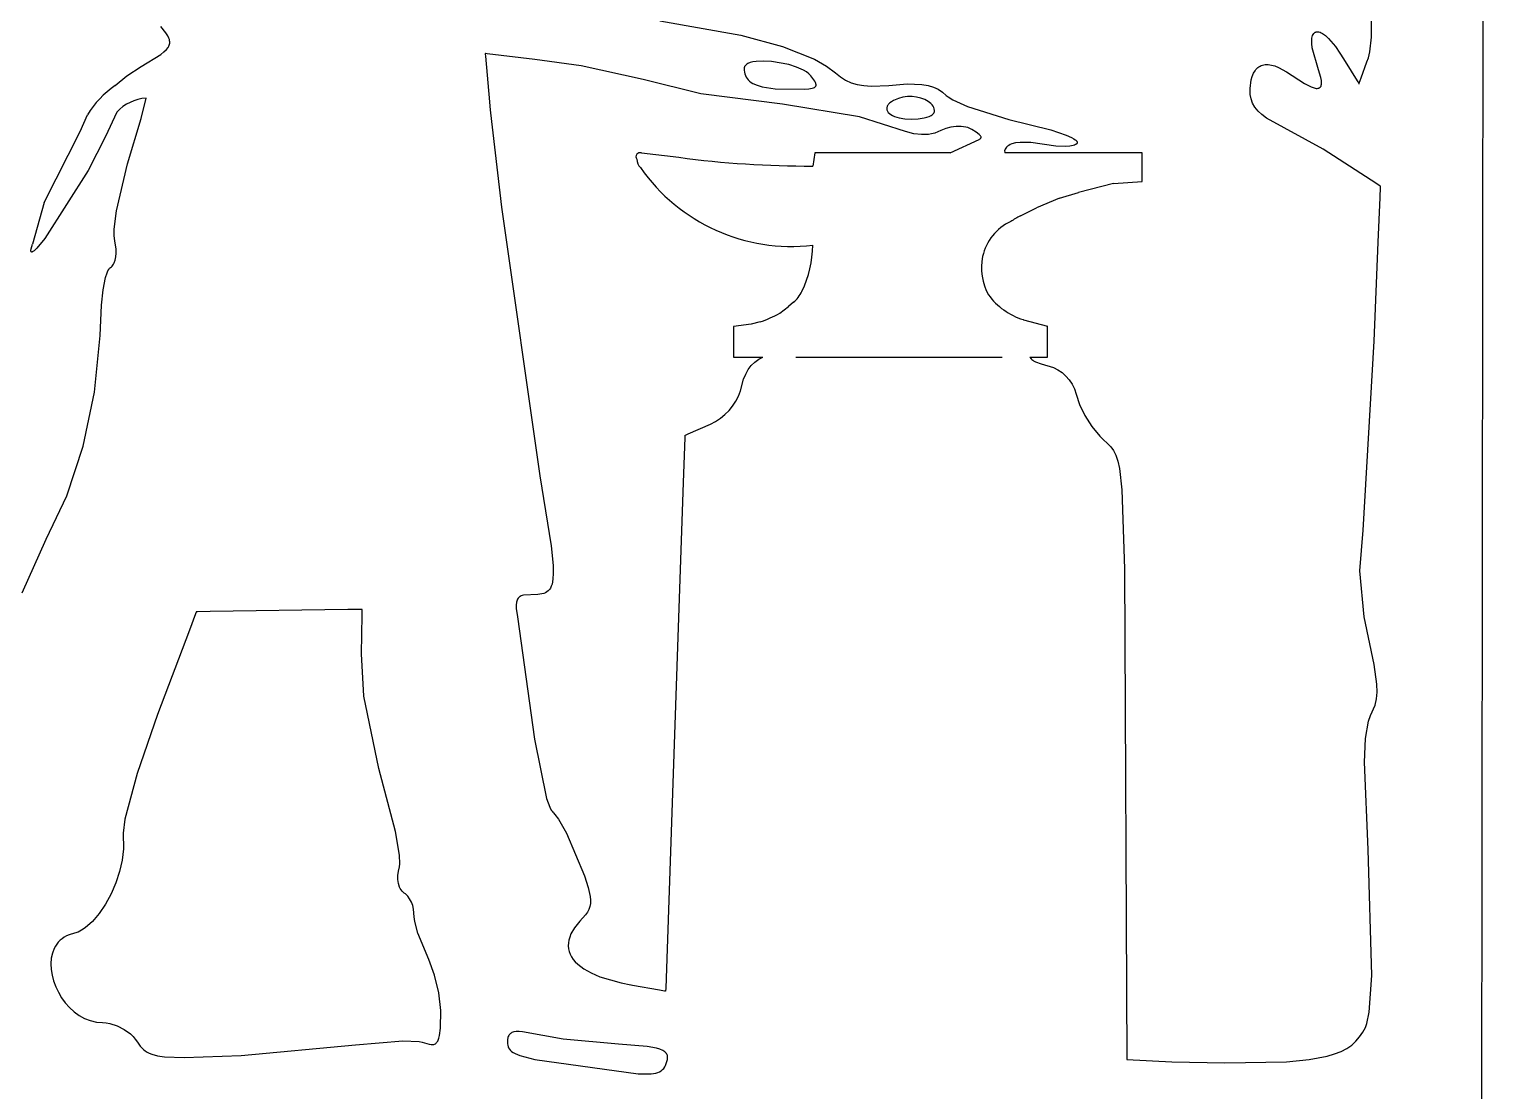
# Model space of a CAD drawing. Extents: x 0.2 to 26.6, y 0.1 to 23.9.
# Drawn here: x 13.34 to 26.59, y 5.89 to 15.56 of the extents above; entities that cross this region are included whole.
import ezdxf

# ---------------------------------------------------------------- set-up
doc = ezdxf.new("R2010")
doc.units = 0

msp = doc.modelspace()

# ---------------------------------------------------------------- linework, layer by layer
at = {"color": 7, "linetype": 'CONTINUOUS'}
msp.add_line((22.389658, 12.912498), (22.393209, 12.910906), dxfattribs=at)
for centre, radius, start, end in [((18.900798, 14.395404), 0.037608, 70.731409, 214.63532), ((19.00024, 14.385905), 0.130925, 185.203839, 222.721139), ((20.445366, 23.228792), 8.91793, 262.317653, 270.178889), ((20.278269, 15.254195), 1.674674, 214.856462, 276.684661), ((22.468007, 13.391697), 0.456774, 114.75769, 167.889788), ((19.499666, 13.597147), 0.973563, 333.979819, 359.632681), ((22.526642, 13.384762), 0.515588, 168.503276, 208.565851)]:
    msp.add_arc(centre, radius, start, end, dxfattribs=at)
at = {"layer": 'Default', "color": 7, "linetype": 'CONTINUOUS'}
for p, q in [((26.563876, 0.504948), (26.587355, 22.514533)), ((18.913209, 14.430906), (19.253209, 14.390906)), ((20.493209, 14.430906), (20.473209, 14.310906)), ((21.726114, 14.430906), (20.493209, 14.430906)), ((23.473209, 14.430906), (22.223362, 14.430906)), ((23.473209, 14.170906), (23.473209, 14.430906)), ((22.721353, 14.017295), (22.893209, 14.070906)), ((23.213209, 14.150906), (22.893209, 14.070906)), ((23.213209, 14.150906), (23.473209, 14.170906)), ((13.471165, 13.98004), (13.365833, 13.598992)), ((22.365751, 13.85645), (22.513209, 13.930906)), ((22.721353, 14.017295), (22.513209, 13.930906)), ((20.173209, 12.970906), (20.253209, 13.030906)), ((20.299406, 13.071522), (20.253209, 13.030906)), ((19.913209, 12.870906), (19.753209, 12.850906)), ((19.993209, 12.890906), (19.913209, 12.870906)), ((22.393209, 12.910906), (22.613209, 12.85144)), ((19.753209, 12.850906), (19.753209, 12.570906)), ((22.613209, 12.570906), (22.613209, 12.85144)), ((19.753209, 12.570906), (20.019731, 12.570906)), ((20.32008, 12.570906), (22.199106, 12.570906)), ((22.452049, 12.570906), (22.613209, 12.570906))]:
    msp.add_line(p, q, dxfattribs=at)
for centre, radius, start, end in [((14.592402, 14.347759), 0.842673, 124.162635, 149.401243), ((14.423235, 14.540267), 0.389632, 93.278618, 137.963374), ((22.891262, 12.815687), 1.165911, 116.790535, 121.809234), ((20.105445, 13.292064), 0.29547, 323.092606, 335.611309), ((22.581518, 13.514782), 0.632104, 216.563975, 252.330506), ((20.111169, 13.298543), 0.294909, 309.6642, 321.417916), ((19.589709, 14.041281), 1.219088, 289.328585, 298.596393)]:
    msp.add_arc(centre, radius, start, end, dxfattribs=at)
at = {"layer": 'Layer 1', "color": 7, "linetype": 'CONTINUOUS'}
for p, q in [((25.564937, 15.485493), (25.563511, 15.644182)), ((14.581354, 15.523785), (14.534297, 15.58294)), ((14.597744, 15.498225), (14.581354, 15.523785)), ((19.081092, 15.633483), (19.819314, 15.504018)), ((25.026979, 15.500989), (25.031679, 15.510737)), ((25.031679, 15.510737), (25.037311, 15.518838)), ((25.037311, 15.518838), (25.040466, 15.522265)), ((25.040466, 15.522265), (25.043842, 15.525274)), ((25.043842, 15.525274), (25.047434, 15.527861)), ((25.047434, 15.527861), (25.051238, 15.530026)), ((25.051238, 15.530026), (25.055251, 15.531765)), ((25.055251, 15.531765), (25.059467, 15.533076)), ((25.059467, 15.533076), (25.063883, 15.533958)), ((25.063883, 15.533958), (25.068495, 15.534408)), ((25.068495, 15.534408), (25.073298, 15.534423)), ((25.073298, 15.534423), (25.083463, 15.533142)), ((25.083463, 15.533142), (25.094344, 15.530097)), ((25.094344, 15.530097), (25.105908, 15.525269)), ((25.105908, 15.525269), (25.118122, 15.518642)), ((25.118122, 15.518642), (25.144368, 15.499915)), ((14.585324, 15.371455), (14.601437, 15.391772)), ((14.609145, 15.474716), (14.597744, 15.498225)), ((14.601437, 15.391772), (14.60729, 15.401788)), ((14.60729, 15.401788), (14.611704, 15.411786)), ((14.612921, 15.463584), (14.609145, 15.474716)), ((14.611704, 15.411786), (14.614698, 15.421827)), ((14.615386, 15.452787), (14.612921, 15.463584)), ((14.614698, 15.421827), (14.616296, 15.431968)), ((14.616518, 15.442268), (14.615386, 15.452787)), ((14.616296, 15.431968), (14.616518, 15.442268)), ((19.819314, 15.504018), (20.197151, 15.400901)), ((20.197151, 15.400901), (20.49031, 15.283787)), ((25.018618, 15.428163), (25.018802, 15.462038)), ((25.022958, 15.388128), (25.018618, 15.428163)), ((25.018802, 15.462038), (25.020507, 15.476622)), ((25.020507, 15.476622), (25.023244, 15.489611)), ((25.081306, 15.18897), (25.022958, 15.388128)), ((25.023244, 15.489611), (25.026979, 15.500989)), ((25.144368, 15.499915), (25.172816, 15.473773)), ((25.172816, 15.473773), (25.235256, 15.398668)), ((25.235256, 15.398668), (25.275615, 15.338522)), ((25.549128, 15.351679), (25.564937, 15.485493)), ((14.356286, 15.216804), (14.534876, 15.328025)), ((14.534876, 15.328025), (14.563195, 15.350363)), ((14.563195, 15.350363), (14.585324, 15.371455)), ((17.490313, 15.335833), (17.490312, 15.335833)), ((17.490312, 15.335833), (17.490312, 15.335832)), ((17.490312, 15.335832), (17.490312, 15.335831)), ((17.490312, 15.335831), (17.490313, 15.335826)), ((17.490314, 15.335832), (17.490313, 15.335833)), ((17.490313, 15.335826), (17.490315, 15.335802)), ((17.49033, 15.335831), (17.490314, 15.335832)), ((17.490315, 15.335802), (17.490324, 15.335702)), ((17.490324, 15.335702), (17.49036, 15.335298)), ((17.490579, 15.335801), (17.49033, 15.335831)), ((17.49036, 15.335298), (17.490738, 15.33104)), ((17.491942, 15.335642), (17.490579, 15.335801)), ((17.490738, 15.33104), (17.492523, 15.310934)), ((17.508118, 15.333748), (17.491942, 15.335642)), ((17.492523, 15.310934), (17.529326, 14.896322)), ((17.941325, 15.283031), (17.508118, 15.333748)), ((18.363793, 15.224591), (17.941325, 15.283031)), ((19.882519, 15.244467), (19.873646, 15.239336)), ((19.903716, 15.253141), (19.882519, 15.244467)), ((19.929061, 15.259748), (19.903716, 15.253141)), ((19.958012, 15.264347), (19.929061, 15.259748)), ((20.024568, 15.267762), (19.958012, 15.264347)), ((20.099049, 15.263863), (20.024568, 15.267762)), ((20.254454, 15.23603), (20.099049, 15.263863)), ((20.49031, 15.283787), (20.599996, 15.22156)), ((25.275615, 15.338522), (25.280078, 15.331418)), ((25.280078, 15.331418), (25.322212, 15.264339)), ((25.322212, 15.264339), (25.433767, 15.086737)), ((25.469421, 15.11605), (25.521603, 15.259713)), ((25.521603, 15.259713), (25.534737, 15.29651)), ((25.534737, 15.29651), (25.549128, 15.351679)), ((14.119204, 15.045026), (14.225623, 15.133243)), ((14.225623, 15.133243), (14.356286, 15.216804)), ((18.928858, 15.098817), (18.363793, 15.224591)), ((19.849236, 15.205447), (19.848826, 15.201281)), ((19.848826, 15.201281), (19.849137, 15.183282)), ((19.849137, 15.183282), (19.851047, 15.166178)), ((19.850041, 15.209469), (19.849236, 15.205447)), ((19.851231, 15.213348), (19.850041, 15.209469)), ((19.851047, 15.166178), (19.854584, 15.150081)), ((19.8528, 15.217085), (19.851231, 15.213348)), ((19.854738, 15.22068), (19.8528, 15.217085)), ((19.854584, 15.150081), (19.859791, 15.13497)), ((19.857036, 15.224135), (19.854738, 15.22068)), ((19.859688, 15.22745), (19.857036, 15.224135)), ((19.866013, 15.233666), (19.859688, 15.22745)), ((19.859791, 15.13497), (19.866709, 15.120825)), ((19.873646, 15.239336), (19.866013, 15.233666)), ((19.866709, 15.120825), (19.875381, 15.107628)), ((19.875381, 15.107628), (19.88585, 15.095359)), ((20.32671, 15.213049), (20.254454, 15.23603)), ((20.389557, 15.184662), (20.32671, 15.213049)), ((20.416098, 15.16859), (20.389557, 15.184662)), ((20.438662, 15.151345), (20.416098, 15.16859)), ((20.456707, 15.132987), (20.438662, 15.151345)), ((20.492981, 15.083159), (20.456707, 15.132987)), ((20.599996, 15.22156), (20.67974, 15.160288)), ((20.67974, 15.160288), (20.725673, 15.123498)), ((20.725673, 15.123498), (20.773162, 15.093727)), ((24.467679, 15.095335), (24.476655, 15.12778)), ((24.476655, 15.12778), (24.488221, 15.156013)), ((24.488221, 15.156013), (24.50232, 15.180014)), ((24.50232, 15.180014), (24.510303, 15.19042)), ((24.510303, 15.19042), (24.518898, 15.199759)), ((24.518898, 15.199759), (24.5281, 15.208029)), ((24.5281, 15.208029), (24.537901, 15.215227)), ((24.537901, 15.215227), (24.548294, 15.22135)), ((24.548294, 15.22135), (24.559273, 15.226394)), ((24.559273, 15.226394), (24.57083, 15.230359)), ((24.57083, 15.230359), (24.58296, 15.233239)), ((24.58296, 15.233239), (24.595654, 15.235034)), ((24.595654, 15.235034), (24.62271, 15.235352)), ((24.62271, 15.235352), (24.651945, 15.231293)), ((24.651945, 15.231293), (24.683302, 15.222832)), ((24.683302, 15.222832), (24.716728, 15.209947)), ((24.716728, 15.209947), (24.789566, 15.170818)), ((24.789566, 15.170818), (24.953112, 15.063623)), ((25.101565, 15.118363), (25.081306, 15.18897)), ((25.106557, 15.090166), (25.101565, 15.118363)), ((25.451337, 15.066265), (25.469421, 15.11605)), ((19.454273, 14.970432), (18.928858, 15.098817)), ((19.88585, 15.095359), (19.898157, 15.083999)), ((19.898157, 15.083999), (19.912346, 15.073528)), ((19.912346, 15.073528), (19.928458, 15.063926)), ((19.928458, 15.063926), (19.966623, 15.047253)), ((19.966623, 15.047253), (20.01299, 15.033824)), ((20.01299, 15.033824), (20.131688, 15.016076)), ((20.131688, 15.016076), (20.39738, 15.01064)), ((20.39738, 15.01064), (20.438146, 15.014013)), ((20.438146, 15.014013), (20.468617, 15.019696)), ((20.468617, 15.019696), (20.480163, 15.023513)), ((20.480163, 15.023513), (20.489339, 15.028038)), ((20.489339, 15.028038), (20.49306, 15.030579)), ((20.498474, 15.072469), (20.492981, 15.083159)), ((20.49306, 15.030579), (20.496215, 15.033313)), ((20.496215, 15.033313), (20.498811, 15.036246)), ((20.502077, 15.062789), (20.498474, 15.072469)), ((20.498811, 15.036246), (20.500858, 15.039382)), ((20.500858, 15.039382), (20.502364, 15.042729)), ((20.503148, 15.058315), (20.502077, 15.062789)), ((20.502364, 15.042729), (20.503337, 15.04629)), ((20.503721, 15.054077), (20.503148, 15.058315)), ((20.503337, 15.04629), (20.503787, 15.050071)), ((20.503787, 15.050071), (20.503721, 15.054077)), ((20.773162, 15.093727), (20.823543, 15.070681)), ((20.823543, 15.070681), (20.878155, 15.05407)), ((20.878155, 15.05407), (20.938335, 15.0436)), ((20.938335, 15.0436), (21.005423, 15.038981)), ((21.005423, 15.038981), (21.16567, 15.046122)), ((21.16567, 15.046122), (21.333484, 15.060021)), ((21.333484, 15.060021), (21.46754, 15.055389)), ((21.46754, 15.055389), (21.523688, 15.045648)), ((21.523688, 15.045648), (21.573434, 15.030797)), ((21.573434, 15.030797), (21.617417, 15.010716)), ((21.617417, 15.010716), (21.656276, 14.985284)), ((21.656276, 14.985284), (21.689897, 14.955338)), ((24.45771, 15.017905), (24.467679, 15.095335)), ((24.458204, 14.963393), (24.45771, 15.017905)), ((24.953112, 15.063623), (25.01489, 15.032295)), ((25.01489, 15.032295), (25.039729, 15.023425)), ((25.039729, 15.023425), (25.06062, 15.019113)), ((25.06062, 15.019113), (25.069604, 15.018673)), ((25.069604, 15.018673), (25.077625, 15.019381)), ((25.077625, 15.019381), (25.081276, 15.020166)), ((25.081276, 15.020166), (25.084689, 15.021239)), ((25.084689, 15.021239), (25.087866, 15.0226)), ((25.087866, 15.0226), (25.090806, 15.024249)), ((25.090806, 15.024249), (25.093512, 15.026188)), ((25.093512, 15.026188), (25.095983, 15.028416)), ((25.095983, 15.028416), (25.098221, 15.030933)), ((25.098221, 15.030933), (25.100227, 15.033741)), ((25.100227, 15.033741), (25.102002, 15.036838)), ((25.102002, 15.036838), (25.103547, 15.040226)), ((25.103547, 15.040226), (25.105951, 15.047876)), ((25.105951, 15.047876), (25.107446, 15.056692)), ((25.10804, 15.066677), (25.106557, 15.090166)), ((25.107446, 15.056692), (25.10804, 15.066677)), ((25.433767, 15.086737), (25.447311, 15.065175)), ((25.447311, 15.065175), (25.449571, 15.061578)), ((25.449571, 15.061578), (25.44961, 15.061515)), ((25.44961, 15.061515), (25.449611, 15.061513)), ((25.449611, 15.061513), (25.449612, 15.061517)), ((25.449612, 15.061517), (25.44962, 15.061537)), ((25.44962, 15.061537), (25.449653, 15.06163)), ((25.449653, 15.06163), (25.449798, 15.062027)), ((25.449798, 15.062027), (25.451337, 15.066265)), ((14.357474, 14.745383), (14.400951, 14.929261)), ((17.529326, 14.896322), (17.536144, 14.819511)), ((20.196787, 14.87466), (19.454273, 14.970432)), ((20.899402, 14.760429), (20.196787, 14.87466)), ((21.148945, 14.845043), (21.148105, 14.839174)), ((21.150516, 14.850928), (21.148945, 14.845043)), ((21.152826, 14.856815), (21.150516, 14.850928)), ((21.155884, 14.862689), (21.152826, 14.856815)), ((21.159696, 14.868538), (21.155884, 14.862689)), ((21.164271, 14.874347), (21.159696, 14.868538)), ((21.175737, 14.88579), (21.164271, 14.874347)), ((21.190344, 14.896908), (21.175737, 14.88579)), ((21.208153, 14.90759), (21.190344, 14.896908)), ((21.253619, 14.927202), (21.208153, 14.90759)), ((21.2954, 14.938561), (21.253619, 14.927202)), ((21.337291, 14.94388), (21.2954, 14.938561)), ((21.379241, 14.943934), (21.337291, 14.94388)), ((21.420123, 14.939131), (21.379241, 14.943934)), ((21.458811, 14.929881), (21.420123, 14.939131)), ((21.49418, 14.916591), (21.458811, 14.929881)), ((21.525104, 14.899672), (21.49418, 14.916591)), ((21.538546, 14.889979), (21.525104, 14.899672)), ((21.550455, 14.879533), (21.538546, 14.889979)), ((21.56069, 14.868383), (21.550455, 14.879533)), ((21.56911, 14.856581), (21.56069, 14.868383)), ((21.575573, 14.844179), (21.56911, 14.856581)), ((21.57994, 14.831227), (21.575573, 14.844179)), ((21.689897, 14.955338), (21.706035, 14.942046)), ((21.706035, 14.942046), (21.75112, 14.913646)), ((21.75112, 14.913646), (21.884559, 14.852491)), ((21.884559, 14.852491), (22.260761, 14.73606)), ((24.465966, 14.922644), (24.458204, 14.963393)), ((24.480549, 14.883763), (24.465966, 14.922644)), ((24.501874, 14.846848), (24.480549, 14.883763)), ((24.529865, 14.811995), (24.501874, 14.846848)), ((13.799757, 14.627388), (13.867069, 14.776698)), ((14.133849, 14.801166), (14.030907, 14.580192)), ((14.232679, 14.331537), (14.357474, 14.745383)), ((17.536144, 14.819511), (17.5379, 14.799732)), ((17.5379, 14.799732), (17.538261, 14.79566)), ((17.538261, 14.79566), (17.538293, 14.795304)), ((17.538293, 14.795304), (17.538299, 14.795229)), ((17.538299, 14.795229), (17.5383, 14.795218)), ((17.5383, 14.795218), (17.5383, 14.795217)), ((17.5383, 14.795217), (17.538331, 14.794868)), ((17.538331, 14.794868), (17.639729, 13.937778)), ((21.317951, 14.62448), (20.899402, 14.760429)), ((21.148105, 14.839174), (21.14799, 14.833334)), ((21.14799, 14.833334), (21.148591, 14.827537)), ((21.148591, 14.827537), (21.149902, 14.821798)), ((21.149902, 14.821798), (21.151913, 14.81613)), ((21.151913, 14.81613), (21.154618, 14.810546)), ((21.154618, 14.810546), (21.158009, 14.805062)), ((21.158009, 14.805062), (21.162079, 14.79969)), ((21.162079, 14.79969), (21.172222, 14.789338)), ((21.172222, 14.789338), (21.184988, 14.779604)), ((21.184988, 14.779604), (21.200314, 14.770597)), ((21.200314, 14.770597), (21.21814, 14.762428)), ((21.21814, 14.762428), (21.261049, 14.749047)), ((21.261049, 14.749047), (21.313225, 14.740349)), ((21.313225, 14.740349), (21.369023, 14.737244)), ((21.369023, 14.737244), (21.433061, 14.740187)), ((21.433061, 14.740187), (21.489358, 14.749447)), ((21.489358, 14.749447), (21.513656, 14.756129)), ((21.513656, 14.756129), (21.534884, 14.764008)), ((21.534884, 14.764008), (21.552662, 14.772958)), ((21.552662, 14.772958), (21.560139, 14.777795)), ((21.560139, 14.777795), (21.566611, 14.782852)), ((21.566611, 14.782852), (21.572032, 14.788113)), ((21.572032, 14.788113), (21.576354, 14.793562)), ((21.576354, 14.793562), (21.579529, 14.799184)), ((21.579529, 14.799184), (21.580672, 14.802054)), ((21.58207, 14.817776), (21.57994, 14.831227)), ((21.580672, 14.802054), (21.581511, 14.804962)), ((21.581511, 14.804962), (21.58204, 14.807904)), ((21.58204, 14.807904), (21.582252, 14.81088)), ((21.582252, 14.81088), (21.58207, 14.817776)), ((22.260761, 14.73606), (22.643814, 14.641698)), ((24.564441, 14.779301), (24.529865, 14.811995)), ((24.605526, 14.748861), (24.564441, 14.779301)), ((25.122478, 14.465066), (24.605526, 14.748861)), ((13.471165, 13.98004), (13.799757, 14.627388)), ((14.030907, 14.580192), (13.87174, 14.270304)), ((21.395056, 14.605671), (21.317951, 14.62448)), ((21.464124, 14.597488), (21.395056, 14.605671)), ((21.526915, 14.599746), (21.464124, 14.597488)), ((21.556506, 14.604733), (21.526915, 14.599746)), ((21.585187, 14.612261), (21.556506, 14.604733)), ((21.640347, 14.634664), (21.585187, 14.612261)), ((21.685958, 14.653511), (21.640347, 14.634664)), ((21.7327, 14.666168), (21.685958, 14.653511)), ((21.779304, 14.672598), (21.7327, 14.666168)), ((21.824503, 14.672769), (21.779304, 14.672598)), ((21.867026, 14.666645), (21.824503, 14.672769)), ((21.886888, 14.661212), (21.867026, 14.666645)), ((21.905605, 14.654192), (21.886888, 14.661212)), ((21.923019, 14.645581), (21.905605, 14.654192)), ((21.962353, 14.620441), (21.923019, 14.645581)), ((21.99071, 14.598724), (21.962353, 14.620441)), ((21.999611, 14.589526), (21.99071, 14.598724)), ((22.002739, 14.585273), (21.999611, 14.589526)), ((22.004983, 14.581225), (22.002739, 14.585273)), ((22.005773, 14.579271), (22.004983, 14.581225)), ((22.006342, 14.577362), (22.005773, 14.579271)), ((22.643814, 14.641698), (22.782198, 14.593416)), ((22.782198, 14.593416), (22.831524, 14.570987)), ((21.726114, 14.430906), (21.988211, 14.552305)), ((21.988211, 14.552305), (21.993526, 14.555406)), ((21.993526, 14.555406), (21.997947, 14.558545)), ((21.997947, 14.558545), (22.001476, 14.561741)), ((22.001476, 14.561741), (22.002906, 14.563367)), ((22.002906, 14.563367), (22.004113, 14.565015)), ((22.004113, 14.565015), (22.005098, 14.566686)), ((22.005098, 14.566686), (22.00586, 14.568385)), ((22.00586, 14.568385), (22.0064, 14.570112)), ((22.006689, 14.575493), (22.006342, 14.577362)), ((22.0064, 14.570112), (22.006718, 14.571871)), ((22.006815, 14.573664), (22.006689, 14.575493)), ((22.006718, 14.571871), (22.006815, 14.573664)), ((22.22701, 14.464288), (22.22153, 14.449565)), ((22.22153, 14.449565), (22.221881, 14.438843)), ((22.231944, 14.473511), (22.22701, 14.464288)), ((22.238734, 14.482909), (22.231944, 14.473511)), ((22.247651, 14.491547), (22.238734, 14.482909)), ((22.258598, 14.499299), (22.247651, 14.491547)), ((22.271491, 14.506157), (22.258598, 14.499299)), ((22.286249, 14.512114), (22.271491, 14.506157)), ((22.321019, 14.521292), (22.286249, 14.512114)), ((22.362242, 14.526773), (22.321019, 14.521292)), ((22.461372, 14.526402), (22.362242, 14.526773)), ((22.687991, 14.493293), (22.461372, 14.526402)), ((22.779875, 14.489208), (22.687991, 14.493293)), ((22.816894, 14.491901), (22.779875, 14.489208)), ((22.846615, 14.497665), (22.816894, 14.491901)), ((22.831524, 14.570987), (22.850422, 14.560485)), ((22.858422, 14.501679), (22.846615, 14.497665)), ((22.850422, 14.560485), (22.865173, 14.550564)), ((22.868026, 14.506438), (22.858422, 14.501679)), ((22.865173, 14.550564), (22.870922, 14.545847)), ((22.871963, 14.509093), (22.868026, 14.506438)), ((22.870922, 14.545847), (22.875548, 14.541307)), ((22.875301, 14.511932), (22.871963, 14.509093)), ((22.878024, 14.514953), (22.875301, 14.511932)), ((22.875548, 14.541307), (22.879024, 14.536952)), ((22.880118, 14.518155), (22.878024, 14.514953)), ((22.879024, 14.536952), (22.880322, 14.534847)), ((22.880924, 14.519823), (22.880118, 14.518155)), ((22.880322, 14.534847), (22.881321, 14.532793)), ((22.881566, 14.521536), (22.880924, 14.519823)), ((22.881321, 14.532793), (22.882018, 14.53079)), ((22.882043, 14.523294), (22.881566, 14.521536)), ((22.882018, 14.53079), (22.882409, 14.52884)), ((22.882353, 14.525097), (22.882043, 14.523294)), ((22.882493, 14.526944), (22.882353, 14.525097)), ((22.882409, 14.52884), (22.882493, 14.526944)), ((25.559032, 14.184039), (25.122478, 14.465066)), ((14.130218, 13.903403), (14.232679, 14.331537)), ((22.221881, 14.438843), (22.222936, 14.430906)), ((22.222397, 14.434961), (22.223362, 14.430906)), ((13.87174, 14.270304), (13.478116, 13.650359)), ((25.638952, 14.131803), (25.559032, 14.184039)), ((25.645809, 14.12732), (25.638952, 14.131803)), ((25.64245, 14.02618), (25.64636, 14.119384)), ((25.646465, 14.126892), (25.645809, 14.12732)), ((25.64636, 14.119384), (25.646644, 14.126138)), ((25.646624, 14.126788), (25.646465, 14.126892)), ((25.646661, 14.126764), (25.646624, 14.126788)), ((25.646644, 14.126138), (25.646666, 14.126668)), ((25.646669, 14.126759), (25.646661, 14.126764)), ((25.646666, 14.126668), (25.64667, 14.126755)), ((25.64667, 14.126755), (25.646669, 14.126759)), ((17.639729, 13.937778), (17.987039, 11.49048)), ((25.62526, 13.616494), (25.64245, 14.02618)), ((14.110544, 13.736701), (14.130218, 13.903403)), ((13.478116, 13.650359), (13.407088, 13.563797)), ((14.110282, 13.674422), (14.110544, 13.736701)), ((14.116898, 13.629438), (14.110282, 13.674422)), ((13.352114, 13.54268), (13.354082, 13.557076)), ((13.352152, 13.537228), (13.352114, 13.54268)), ((13.352432, 13.534952), (13.352152, 13.537228)), ((13.352889, 13.532981), (13.352432, 13.534952)), ((13.353523, 13.531318), (13.352889, 13.532981)), ((13.353907, 13.530604), (13.353523, 13.531318)), ((13.354336, 13.529968), (13.353907, 13.530604)), ((13.354082, 13.557076), (13.365833, 13.598992)), ((13.354811, 13.529411), (13.354336, 13.529968)), ((13.355331, 13.528934), (13.354811, 13.529411)), ((13.355897, 13.528537), (13.355331, 13.528934)), ((13.356508, 13.52822), (13.355897, 13.528537)), ((13.357166, 13.527984), (13.356508, 13.52822)), ((13.35787, 13.52783), (13.357166, 13.527984)), ((13.35862, 13.527757), (13.35787, 13.52783)), ((13.359966, 13.527799), (13.35862, 13.527757)), ((13.361775, 13.528075), (13.359966, 13.527799)), ((13.363714, 13.528596), (13.361775, 13.528075)), ((13.365781, 13.529359), (13.363714, 13.528596)), ((13.370289, 13.531597), (13.365781, 13.529359)), ((13.380756, 13.538847), (13.370289, 13.531597)), ((13.407088, 13.563797), (13.380756, 13.538847)), ((14.127351, 13.55383), (14.116898, 13.629438)), ((14.124833, 13.484898), (14.127652, 13.51811)), ((14.127652, 13.51811), (14.127351, 13.55383)), ((25.587537, 12.717428), (25.62526, 13.616494)), ((14.068899, 13.381062), (14.072866, 13.385321)), ((14.072866, 13.385321), (14.076869, 13.388711)), ((14.076869, 13.388711), (14.084809, 13.393952)), ((14.084809, 13.393952), (14.092167, 13.400551)), ((14.092167, 13.400551), (14.098882, 13.408722)), ((14.098882, 13.408722), (14.10494, 13.418362)), ((14.10494, 13.418362), (14.110325, 13.429364)), ((14.110325, 13.429364), (14.119017, 13.455036)), ((14.119017, 13.455036), (14.124833, 13.484898)), ((14.009165, 13.18328), (14.032279, 13.296007)), ((14.032279, 13.296007), (14.046128, 13.338625)), ((14.046128, 13.338625), (14.05349, 13.355828)), ((14.05349, 13.355828), (14.061093, 13.370037)), ((14.061093, 13.370037), (14.068899, 13.381062)), ((13.99421, 13.04411), (14.009165, 13.18328)), ((13.98393, 12.767562), (13.99421, 13.04411)), ((13.930342, 12.252963), (13.98393, 12.767562)), ((25.488313, 10.993647), (25.587537, 12.717428)), ((19.863251, 12.416439), (19.886376, 12.458196)), ((19.886376, 12.458196), (19.913737, 12.494474)), ((19.913737, 12.494474), (19.945567, 12.525516)), ((19.945567, 12.525516), (19.982097, 12.551567)), ((19.982097, 12.551567), (20.019731, 12.570906)), ((22.452049, 12.570906), (22.464094, 12.55427)), ((22.464094, 12.55427), (22.470087, 12.547873)), ((22.470087, 12.547873), (22.47705, 12.54197)), ((22.47705, 12.54197), (22.484991, 12.536493)), ((22.484991, 12.536493), (22.503858, 12.52656)), ((22.503858, 12.52656), (22.55383, 12.508934)), ((22.55383, 12.508934), (22.665224, 12.475665)), ((22.665224, 12.475665), (22.70755, 12.45498)), ((19.815097, 12.264021), (19.844132, 12.368957)), ((19.844132, 12.368957), (19.863251, 12.416439)), ((22.70755, 12.45498), (22.746058, 12.429325)), ((22.746058, 12.429325), (22.780533, 12.398928)), ((22.780533, 12.398928), (22.81076, 12.364019)), ((22.81076, 12.364019), (22.836527, 12.324824)), ((22.836527, 12.324824), (22.857618, 12.281572)), ((13.827284, 11.75906), (13.930342, 12.252963)), ((19.772446, 12.168874), (19.796328, 12.215341)), ((19.796328, 12.215341), (19.815097, 12.264021)), ((22.857618, 12.281572), (22.87382, 12.23449)), ((22.87382, 12.23449), (22.902499, 12.140103)), ((19.673728, 12.047124), (19.710785, 12.084328)), ((19.710785, 12.084328), (19.743812, 12.125057)), ((19.743812, 12.125057), (19.772446, 12.168874)), ((22.902499, 12.140103), (22.951525, 12.039051)), ((19.338815, 11.870903), (19.541978, 11.961029)), ((19.541978, 11.961029), (19.588963, 11.985037)), ((19.588963, 11.985037), (19.633, 12.013881)), ((19.633, 12.013881), (19.673728, 12.047124)), ((22.951525, 12.039051), (23.016047, 11.938981)), ((23.016047, 11.938981), (23.089339, 11.850753)), ((19.297001, 11.429229), (19.311213, 11.839482)), ((19.311213, 11.839482), (19.311723, 11.854198)), ((19.311723, 11.854198), (19.31185, 11.857854)), ((19.31185, 11.857854), (19.31188, 11.858726)), ((19.31188, 11.858726), (19.311887, 11.858919)), ((19.311887, 11.858919), (19.311888, 11.858954)), ((19.311888, 11.858954), (19.311888, 11.858957)), ((19.311888, 11.858957), (19.311888, 11.858957)), ((19.311888, 11.858957), (19.311888, 11.858957)), ((19.311888, 11.858957), (19.311889, 11.858957)), ((19.311889, 11.858957), (19.311891, 11.858958)), ((19.311891, 11.858958), (19.311902, 11.858963)), ((19.311902, 11.858963), (19.311945, 11.858982)), ((19.311945, 11.858982), (19.312406, 11.859187)), ((19.312406, 11.859187), (19.314659, 11.860186)), ((19.314659, 11.860186), (19.338815, 11.870903)), ((23.089339, 11.850753), (23.188736, 11.753656)), ((13.679695, 11.306459), (13.827284, 11.75906)), ((23.188736, 11.753656), (23.213144, 11.719384)), ((23.213144, 11.719384), (23.23428, 11.677311)), ((23.23428, 11.677311), (23.252371, 11.623971)), ((23.252371, 11.623971), (23.267646, 11.555897)), ((23.267646, 11.555897), (23.290654, 11.36168)), ((17.987039, 11.49048), (18.089528, 10.85162)), ((19.245113, 9.931452), (19.297001, 11.429229)), ((13.49097, 10.911549), (13.679695, 11.306459)), ((23.290654, 11.36168), (23.312879, 10.643916)), ((13.273277, 10.423142), (13.49097, 10.911549)), ((25.458248, 10.624197), (25.488313, 10.993647)), ((18.089528, 10.85162), (18.108382, 10.671804)), ((18.110333, 10.603103), (18.107074, 10.546983)), ((18.108382, 10.671804), (18.110333, 10.603103)), ((23.312879, 10.643916), (23.33489, 6.174188)), ((25.495186, 10.204229), (25.458248, 10.624197)), ((18.09204, 10.483833), (18.084238, 10.467807)), ((18.098432, 10.502273), (18.09204, 10.483833)), ((18.107074, 10.546983), (18.098432, 10.502273)), ((17.774755, 10.337625), (17.772495, 10.312516)), ((17.777065, 10.348424), (17.774755, 10.337625)), ((17.780198, 10.358123), (17.777065, 10.348424)), ((17.784178, 10.366776), (17.780198, 10.358123)), ((17.78903, 10.374436), (17.784178, 10.366776)), ((17.794782, 10.381156), (17.78903, 10.374436)), ((17.801457, 10.386989), (17.794782, 10.381156)), ((17.809083, 10.391987), (17.801457, 10.386989)), ((17.817685, 10.396205), (17.809083, 10.391987)), ((17.827289, 10.399695), (17.817685, 10.396205)), ((17.83792, 10.40251), (17.827289, 10.399695)), ((17.968512, 10.409004), (17.83792, 10.40251)), ((18.006627, 10.414182), (17.968512, 10.409004)), ((18.023336, 10.418787), (18.006627, 10.414182)), ((18.038506, 10.42493), (18.023336, 10.418787)), ((18.05216, 10.432757), (18.038506, 10.42493)), ((18.064319, 10.442415), (18.05216, 10.432757)), ((18.075005, 10.45405), (18.064319, 10.442415)), ((18.084238, 10.467807), (18.075005, 10.45405)), ((14.85035, 10.231269), (14.795088, 10.084544)), ((14.856032, 10.246354), (14.85035, 10.231269)), ((14.857372, 10.249913), (14.856032, 10.246354)), ((14.857645, 10.250637), (14.857372, 10.249913)), ((14.857671, 10.250705), (14.857645, 10.250637)), ((14.857677, 10.250722), (14.857671, 10.250705)), ((14.857679, 10.250726), (14.857677, 10.250722)), ((14.857684, 10.250728), (14.857679, 10.250728)), ((14.857679, 10.250728), (14.857679, 10.250727)), ((14.857679, 10.250727), (14.857679, 10.250727)), ((14.857679, 10.250727), (14.857679, 10.250726)), ((14.857797, 10.250729), (14.857684, 10.250728)), ((14.859713, 10.250758), (14.857797, 10.250729)), ((14.870221, 10.250913), (14.859713, 10.250758)), ((14.984964, 10.252613), (14.870221, 10.250913)), ((16.238376, 10.271181), (14.984964, 10.252613)), ((16.355388, 10.272914), (16.238376, 10.271181)), ((16.366661, 10.273081), (16.355388, 10.272914)), ((16.362228, 9.869106), (16.368349, 10.219804)), ((16.36899, 10.273116), (16.366661, 10.273081)), ((16.368349, 10.219804), (16.369165, 10.26655)), ((16.369209, 10.273119), (16.36899, 10.273116)), ((16.369165, 10.26655), (16.36928, 10.27312)), ((16.369263, 10.27312), (16.369209, 10.273119)), ((16.369276, 10.27312), (16.369263, 10.27312)), ((16.369279, 10.27312), (16.369276, 10.27312)), ((16.36928, 10.27312), (16.369279, 10.27312)), ((16.36928, 10.27312), (16.36928, 10.27312)), ((17.772495, 10.312516), (17.773212, 10.282372)), ((17.773212, 10.282372), (17.782757, 10.20528)), ((17.782757, 10.20528), (17.939771, 9.091886)), ((25.587354, 9.769712), (25.495186, 10.204229)), ((14.795088, 10.084544), (14.505699, 9.316173)), ((16.384088, 9.483664), (16.362228, 9.869106)), ((19.140562, 6.913504), (19.245113, 9.931452)), ((25.611797, 9.592552), (25.587354, 9.769712)), ((25.613645, 9.52063), (25.611797, 9.592552)), ((16.519804, 8.824287), (16.384088, 9.483664)), ((25.596891, 9.402138), (25.608657, 9.457689)), ((25.608657, 9.457689), (25.613645, 9.52063)), ((14.505699, 9.316173), (14.320646, 8.777255)), ((25.536135, 9.253732), (25.555307, 9.307603)), ((25.555307, 9.307603), (25.596891, 9.402138)), ((25.509542, 9.097958), (25.536135, 9.253732)), ((17.939771, 9.091886), (18.049451, 8.550757)), ((25.498745, 8.880531), (25.509542, 9.097958)), ((25.534544, 8.087497), (25.498745, 8.880531)), ((14.320646, 8.777255), (14.208751, 8.3611)), ((16.674093, 8.25146), (16.519804, 8.824287)), ((18.049451, 8.550757), (18.078262, 8.471718)), ((14.208751, 8.3611), (14.190709, 8.235922)), ((18.078262, 8.471718), (18.092018, 8.44424)), ((18.092018, 8.44424), (18.098666, 8.433799)), ((18.098666, 8.433799), (18.105134, 8.425665)), ((18.105134, 8.425665), (18.111434, 8.419742)), ((18.111434, 8.419742), (18.125005, 8.405811)), ((18.125005, 8.405811), (18.156559, 8.363768)), ((18.156559, 8.363768), (18.231445, 8.234089)), ((14.190709, 8.235922), (14.196162, 8.091053)), ((16.708282, 8.033441), (16.674093, 8.25146)), ((18.231445, 8.234089), (18.395167, 7.845662)), ((14.196162, 8.091053), (14.18424, 7.990207)), ((25.565317, 6.937538), (25.534544, 8.087497)), ((14.18424, 7.990207), (14.160128, 7.886423)), ((16.711371, 7.956931), (16.708282, 8.033441)), ((16.709025, 7.928839), (16.711371, 7.956931)), ((14.160128, 7.886423), (14.125382, 7.782757)), ((16.694963, 7.849529), (16.699766, 7.888417)), ((16.695279, 7.811677), (16.694963, 7.849529)), ((16.699766, 7.888417), (16.709025, 7.928839)), ((18.395167, 7.845662), (18.429374, 7.739577)), ((14.125382, 7.782757), (14.08156, 7.682264)), ((16.700446, 7.77617), (16.695279, 7.811677)), ((16.710198, 7.744318), (16.700446, 7.77617)), ((16.71671, 7.730173), (16.710198, 7.744318)), ((16.724268, 7.717433), (16.71671, 7.730173)), ((16.732838, 7.706261), (16.724268, 7.717433)), ((16.742388, 7.696822), (16.732838, 7.706261)), ((16.752876, 7.689256), (16.742388, 7.696822)), ((16.763532, 7.681462), (16.752876, 7.689256)), ((18.429374, 7.739577), (18.447258, 7.657773)), ((14.030218, 7.588001), (13.972912, 7.503022)), ((14.08156, 7.682264), (14.030218, 7.588001)), ((16.77381, 7.6721), (16.763532, 7.681462)), ((16.783643, 7.661315), (16.77381, 7.6721)), ((16.801707, 7.636067), (16.783643, 7.661315)), ((16.817189, 7.606894), (16.801707, 7.636067)), ((16.829552, 7.574968), (16.817189, 7.606894)), ((16.838264, 7.541465), (16.829552, 7.574968)), ((18.443768, 7.565964), (18.434588, 7.540257)), ((18.448951, 7.593562), (18.443768, 7.565964)), ((18.447258, 7.657773), (18.45012, 7.623886)), ((18.45012, 7.623886), (18.448951, 7.593562)), ((13.9112, 7.430383), (13.846637, 7.373139)), ((13.972912, 7.503022), (13.9112, 7.430383)), ((16.843747, 7.473177), (16.838264, 7.541465)), ((16.849304, 7.430465), (16.843747, 7.473177)), ((16.87677, 7.323086), (16.849304, 7.430465)), ((18.351909, 7.432716), (18.304496, 7.374027)), ((18.404304, 7.491171), (18.351909, 7.432716)), ((18.421428, 7.515605), (18.404304, 7.491171)), ((18.434588, 7.540257), (18.421428, 7.515605)), ((13.676653, 7.299062), (13.655028, 7.287266)), ((13.700202, 7.309117), (13.676653, 7.299062)), ((13.747854, 7.322824), (13.700202, 7.309117)), ((13.780781, 7.334347), (13.747854, 7.322824)), ((13.813774, 7.351245), (13.780781, 7.334347)), ((13.846637, 7.373139), (13.813774, 7.351245)), ((16.976686, 7.082756), (16.87677, 7.323086)), ((18.25984, 7.288937), (18.251918, 7.261481)), ((18.271228, 7.316867), (18.25984, 7.288937)), ((18.304496, 7.374027), (18.271228, 7.316867)), ((13.563915, 7.185411), (13.547507, 7.141963)), ((13.574658, 7.205598), (13.563915, 7.185411)), ((13.587137, 7.224631), (13.574658, 7.205598)), ((13.601381, 7.242412), (13.587137, 7.224631)), ((13.617424, 7.258844), (13.601381, 7.242412)), ((13.635296, 7.273827), (13.617424, 7.258844)), ((13.655028, 7.287266), (13.635296, 7.273827)), ((18.247439, 7.234528), (18.246381, 7.208111)), ((18.246381, 7.208111), (18.248719, 7.182258)), ((18.251918, 7.261481), (18.247439, 7.234528)), ((18.248719, 7.182258), (18.254431, 7.157001)), ((18.254431, 7.157001), (18.263493, 7.13237)), ((13.53766, 7.09507), (13.534123, 7.045512)), ((13.534123, 7.045512), (13.536643, 6.994072)), ((13.547507, 7.141963), (13.53766, 7.09507)), ((17.028835, 6.941942), (16.976686, 7.082756)), ((18.263493, 7.13237), (18.275882, 7.108395)), ((18.275882, 7.108395), (18.291576, 7.085106)), ((18.291576, 7.085106), (18.31055, 7.062535)), ((18.31055, 7.062535), (18.332781, 7.040712)), ((18.332781, 7.040712), (18.386924, 6.999429)), ((13.536643, 6.994072), (13.54497, 6.94153)), ((13.54497, 6.94153), (13.55885, 6.888667)), ((17.067346, 6.779125), (17.028835, 6.941942)), ((18.386924, 6.999429), (18.453818, 6.961502)), ((18.453818, 6.961502), (18.533278, 6.927174)), ((18.533278, 6.927174), (18.729154, 6.870288)), ((19.137299, 6.819305), (19.140562, 6.913504)), ((25.542251, 6.603557), (25.565317, 6.937538)), ((13.55885, 6.888667), (13.578032, 6.836266)), ((13.578032, 6.836266), (13.602264, 6.785108)), ((13.602264, 6.785108), (13.631295, 6.735974)), ((17.086584, 6.61947), (17.067346, 6.779125)), ((18.729154, 6.870288), (18.81607, 6.853139)), ((18.81607, 6.853139), (18.818587, 6.852697)), ((18.818587, 6.852697), (18.8305, 6.850603)), ((18.8305, 6.850603), (19.076478, 6.807366)), ((19.076478, 6.807366), (19.122075, 6.799351)), ((19.122075, 6.799351), (19.133827, 6.797285)), ((19.133827, 6.797285), (19.136252, 6.796859)), ((19.136252, 6.796859), (19.136466, 6.796821)), ((19.136466, 6.796821), (19.136512, 6.796813)), ((19.136512, 6.796813), (19.136519, 6.796812)), ((19.136519, 6.796813), (19.13652, 6.796819)), ((19.136519, 6.796812), (19.136519, 6.796813)), ((19.136519, 6.796812), (19.136519, 6.796812)), ((19.136519, 6.796812), (19.136519, 6.796812)), ((19.13652, 6.796845), (19.136524, 6.79696)), ((19.13652, 6.796819), (19.13652, 6.796845)), ((19.136524, 6.79696), (19.136541, 6.797432)), ((19.136541, 6.797432), (19.136607, 6.799335)), ((19.136607, 6.799335), (19.137299, 6.819305)), ((13.631295, 6.735974), (13.664871, 6.689645)), ((13.664871, 6.689645), (13.702742, 6.646902)), ((13.702742, 6.646902), (13.744655, 6.608528)), ((13.744655, 6.608528), (13.790359, 6.575303)), ((13.790359, 6.575303), (13.839601, 6.548009)), ((13.839601, 6.548009), (13.89213, 6.527428)), ((13.89213, 6.527428), (13.947693, 6.51434)), ((13.947693, 6.51434), (14.003041, 6.509555)), ((14.003041, 6.509555), (14.035841, 6.507013)), ((14.035841, 6.507013), (14.069393, 6.500958)), ((14.069393, 6.500958), (14.136678, 6.479432)), ((17.08307, 6.45723), (17.086584, 6.61947)), ((25.508153, 6.464264), (25.521118, 6.499886)), ((25.521118, 6.499886), (25.542251, 6.603557)), ((14.136678, 6.479432), (14.200754, 6.447217)), ((14.200754, 6.447217), (14.257481, 6.406551)), ((14.257481, 6.406551), (14.281793, 6.383749)), ((14.281793, 6.383749), (14.302715, 6.359674)), ((17.061447, 6.348716), (17.068854, 6.368789)), ((17.068854, 6.368789), (17.07484, 6.393423)), ((17.07484, 6.393423), (17.08307, 6.45723)), ((17.697596, 6.373775), (17.693971, 6.353943)), ((17.700384, 6.382484), (17.697596, 6.373775)), ((17.703874, 6.390401), (17.700384, 6.382484)), ((17.708107, 6.397534), (17.703874, 6.390401)), ((17.713121, 6.403892), (17.708107, 6.397534)), ((17.718956, 6.409485), (17.713121, 6.403892)), ((17.725651, 6.41432), (17.718956, 6.409485)), ((17.733246, 6.418408), (17.725651, 6.41432)), ((17.741779, 6.421755), (17.733246, 6.418408)), ((17.751292, 6.424373), (17.741779, 6.421755)), ((17.77341, 6.427451), (17.751292, 6.424373)), ((17.799914, 6.427715), (17.77341, 6.427451)), ((17.83112, 6.425233), (17.799914, 6.427715)), ((18.200657, 6.358175), (17.83112, 6.425233)), ((25.421886, 6.339957), (25.45564, 6.378534)), ((25.45564, 6.378534), (25.484822, 6.421235)), ((25.484822, 6.421235), (25.508153, 6.464264)), ((14.302715, 6.359674), (14.321608, 6.331812)), ((14.321608, 6.331812), (14.347574, 6.295155)), ((14.347574, 6.295155), (14.376183, 6.264846)), ((14.376183, 6.264846), (14.392287, 6.251934)), ((14.392287, 6.251934), (14.410022, 6.240444)), ((14.410022, 6.240444), (14.429711, 6.230321)), ((14.429711, 6.230321), (14.451677, 6.221509)), ((15.268079, 6.209814), (16.309542, 6.306217)), ((16.309542, 6.306217), (16.738538, 6.342935)), ((16.738538, 6.342935), (16.889903, 6.336069)), ((16.889903, 6.336069), (16.916177, 6.33158)), ((16.916177, 6.33158), (16.936903, 6.325955)), ((16.936903, 6.325955), (16.979802, 6.312114)), ((16.979802, 6.312114), (16.998495, 6.309302)), ((16.998495, 6.309302), (17.007004, 6.309113)), ((17.007004, 6.309113), (17.014978, 6.30977)), ((17.014978, 6.30977), (17.022433, 6.311301)), ((17.022433, 6.311301), (17.029384, 6.313732)), ((17.029384, 6.313732), (17.035849, 6.31709)), ((17.035849, 6.31709), (17.041843, 6.321401)), ((17.041843, 6.321401), (17.047384, 6.326693)), ((17.047384, 6.326693), (17.052487, 6.332992)), ((17.052487, 6.332992), (17.05717, 6.340324)), ((17.05717, 6.340324), (17.061447, 6.348716)), ((17.693971, 6.353943), (17.692684, 6.330346)), ((17.692684, 6.330346), (17.693149, 6.316125)), ((17.693149, 6.316125), (17.694845, 6.302732)), ((17.694845, 6.302732), (17.698021, 6.290102)), ((17.698021, 6.290102), (17.702927, 6.278164)), ((17.702927, 6.278164), (17.709811, 6.266853)), ((17.709811, 6.266853), (17.718925, 6.256099)), ((17.718925, 6.256099), (17.730516, 6.245835)), ((17.730516, 6.245835), (17.744833, 6.235992)), ((17.744833, 6.235992), (17.762128, 6.226503)), ((18.705055, 6.311911), (18.200657, 6.358175)), ((18.964312, 6.292619), (18.705055, 6.311911)), ((19.049858, 6.27659), (18.964312, 6.292619)), ((19.082167, 6.266643), (19.049858, 6.27659)), ((19.107925, 6.255271), (19.082167, 6.266643)), ((19.118447, 6.24902), (19.107925, 6.255271)), ((19.12745, 6.242374), (19.118447, 6.24902)), ((19.134975, 6.235322), (19.12745, 6.242374)), ((19.141062, 6.22785), (19.134975, 6.235322)), ((25.226252, 6.223738), (25.285743, 6.247392)), ((25.285743, 6.247392), (25.337682, 6.274542)), ((25.337682, 6.274542), (25.382815, 6.305345)), ((25.382815, 6.305345), (25.421886, 6.339957)), ((14.451677, 6.221509), (14.503734, 6.207601)), ((14.503734, 6.207601), (14.568782, 6.198278)), ((14.568782, 6.198278), (14.748194, 6.191629)), ((14.748194, 6.191629), (15.268079, 6.209814)), ((17.762128, 6.226503), (17.806643, 6.208316)), ((17.806643, 6.208316), (17.942361, 6.173196)), ((17.942361, 6.173196), (18.883441, 6.04142)), ((19.11566, 6.092234), (19.124738, 6.105266)), ((19.124738, 6.105266), (19.13251, 6.119869)), ((19.13251, 6.119869), (19.139136, 6.136083)), ((19.139136, 6.136083), (19.149596, 6.173498)), ((19.145749, 6.219945), (19.141062, 6.22785)), ((19.149077, 6.211596), (19.145749, 6.219945)), ((19.151086, 6.20279), (19.149077, 6.211596)), ((19.149596, 6.173498), (19.151306, 6.183753)), ((19.151816, 6.193513), (19.151086, 6.20279)), ((19.151306, 6.183753), (19.151816, 6.193513)), ((23.33489, 6.174188), (23.744192, 6.153084)), ((23.744192, 6.153084), (24.228172, 6.142345)), ((24.228172, 6.142345), (24.789473, 6.152431)), ((24.789473, 6.152431), (24.995029, 6.172188)), ((24.995029, 6.172188), (25.158467, 6.203424)), ((25.158467, 6.203424), (25.226252, 6.223738)), ((18.883441, 6.04142), (19.001978, 6.041725)), ((19.001978, 6.041725), (19.045023, 6.049276)), ((19.045023, 6.049276), (19.063054, 6.055037)), ((19.063054, 6.055037), (19.078971, 6.062174)), ((19.078971, 6.062174), (19.092938, 6.070727)), ((19.092938, 6.070727), (19.105113, 6.080734)), ((19.105113, 6.080734), (19.11566, 6.092234))]:
    msp.add_line(p, q, dxfattribs=at)

doc.saveas('drawing.dxf')
